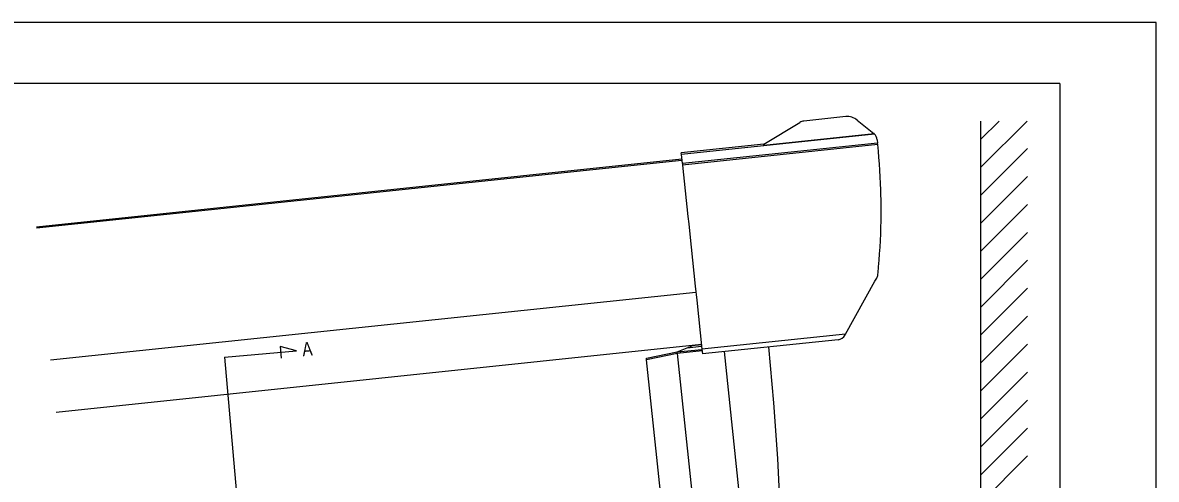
# Model space of a CAD drawing. Units: millimetres on the paper. Extents: x -420 to 420, y -297 to 297.
# Drawn here: x 56.6 to 420.5, y 150.3 to 297 of the extents above; entities that cross this region are included whole.
import ezdxf
from ezdxf.enums import TextEntityAlignment as Align

# ---------------------------------------------------------------- set-up
doc = ezdxf.new("R2010")
doc.units = ezdxf.units.MM
for name, color, linetype in [('0-2_USER1', 3, 'Continuous'), ('0-4_YKK_12', 2, 'Continuous'), ('0-5_YKK_13', 4, 'Continuous'), ('0-8_YKK_ZWAK', 7, 'Continuous'), ('0-9_YSS_K', 3, 'Continuous')]:
    doc.layers.add(name, color=color, linetype=linetype)
doc.styles.add('ＭＳ ゴシック', font='')
doc.styles.get('ＭＳ ゴシック').set_extended_font_data('MS Gothic')

msp = doc.modelspace()

# ---------------------------------------------------------------- linework, layer by layer
at = {"layer": '0-4_YKK_12'}
for p, q in [((61.048, 231.458), (268.197, 253.23)), ((61.093, 231.034), (268.241, 252.806)), ((272.709, 210.298), (65.561, 188.525)), ((274.468, 193.56), (67.32, 171.788)), ((121.369, 189.53), (135.398, 29.177))]:
    msp.add_line(p, q, dxfattribs=at)
msp.add_lwpolyline([(121.369, 189.53), (144.48, 191.552), (139.263, 192.998), (139.594, 189.223)], dxfattribs=at)
at = {"layer": '0-5_YKK_13'}
for p, q in [((320.823, 266.807), (307.34, 265.39)), ((324.492, 265.72), (329.799, 261.423)), ((330.035, 261.209), (268.043, 254.694)), ((329.957, 261.285), (294.556, 257.565)), ((294.509, 258.008), (267.987, 255.22)), ((268.043, 254.694), (267.987, 255.22)), ((331.06, 257.828), (268.405, 251.242)), ((331.06, 257.828), (331.011, 258.3)), ((268.356, 251.714), (268.405, 251.242)), ((268.405, 251.242), (270.145, 234.691)), ((270.145, 234.691), (270.391, 232.353)), ((270.391, 232.353), (270.742, 229.009)), ((270.742, 229.009), (272.491, 212.367)), ((331.348, 218.545), (331.349, 218.553)), ((330.175, 213.901), (330.751, 214.938)), ((272.491, 212.367), (272.492, 212.359)), ((272.492, 212.359), (272.962, 207.887)), ((320.762, 196.917), (330.175, 213.901)), ((272.962, 207.887), (274.625, 192.068)), ((320.762, 196.917), (274.625, 192.068)), ((320.631, 196.682), (320.762, 196.917)), ((269.881, 192.557), (271.487, 193.228)), ((269.881, 192.557), (274.522, 193.044)), ((274.47, 193.542), (271.487, 193.228)), ((318.321, 195.153), (274.782, 190.576)), ((256.83, 189.174), (266.671, 191.214)), ((266.723, 190.719), (256.882, 188.679)), ((266.671, 191.214), (274.627, 192.05)), ((274.679, 191.553), (266.723, 190.716)), ((266.723, 190.716), (266.723, 190.719)), ((266.723, 190.716), (272.054, 139.996)), ((274.625, 192.068), (274.782, 190.576)), ((281.743, 191.308), (290.892, 104.269)), ((256.882, 188.679), (256.83, 189.174)), ((262.109, 138.951), (256.882, 188.679))]:
    msp.add_line(p, q, dxfattribs=at)
for points in [[(294.556, 257.565), (294.509, 258.008), (306.108, 264.978)], [(330.895, 259.405), (331.011, 258.3), (268.356, 251.714), (268.043, 254.694)], [(266.671, 191.214), (269.881, 192.557), (274.522, 193.044)], [(266.723, 190.719), (266.713, 190.781), (266.708, 190.815), (266.695, 190.907), (266.684, 190.992), (266.68, 191.028), (266.676, 191.067), (266.667, 191.175), (266.667, 191.203)], [(299.757, 67.127), (300.318, 85.096), (300.521, 103.073), (300.364, 121.051), (299.848, 139.021), (298.971, 156.978), (297.746, 174.915), (296.115, 192.819)]]:
    msp.add_lwpolyline(points, dxfattribs=at)
for centre, radius, start, end in [((321.346, 261.834), 5, 51, 96), ((307.654, 262.406), 3, 96, 121), ((327.911, 259.091), 3, 47.00829, 51), ((327.911, 259.091), 3, 44.91872, 47.00829), ((327.91, 259.091), 3.001, 6.00886, 44.90986), ((130.167, 236.713), 202, 1.27412, 6), ((130.167, 236.713), 202, 0.60468, 1.27412), ((130.167, 236.713), 202, 359.64598, 0.60468), ((130.167, 236.713), 202, 354.84216, 359.64598), ((130.167, 236.713), 202, 354.13916, 354.83996), ((328.127, 216.392), 3, 331, 354.13916), ((318.007, 198.136), 3, 276, 331)]:
    msp.add_arc(centre, radius, start, end, dxfattribs=at)
at = {"layer": '0-8_YKK_ZWAK'}
for q in [(-390.498, 277.5), (389.502, -252.5)]:
    msp.add_line((389.502, 277.5), q, dxfattribs=at)
msp.add_lwpolyline([(-420.5, -297), (420.5, -297), (420.5, 297), (-420.5, 297)], close=True, dxfattribs=at)
at = {"layer": '0-9_YSS_K'}
for p, q in [((364.199, 259.534), (370.057, 265.392)), ((364.199, 250.553), (379.037, 265.392)), ((364.199, -54.306), (364.199, 265.392)), ((364.199, 241.573), (379.199, 256.573)), ((364.199, 232.593), (379.199, 247.593)), ((364.199, 223.612), (379.199, 238.612)), ((364.199, 214.632), (379.199, 229.632)), ((364.199, 205.652), (379.199, 220.652)), ((364.199, 196.672), (379.199, 211.672)), ((364.199, 187.691), (379.199, 202.691)), ((364.199, 178.711), (379.199, 193.711)), ((364.199, 169.731), (379.199, 184.731)), ((364.199, 160.751), (379.199, 175.751)), ((364.199, 151.77), (379.199, 166.77)), ((364.199, 142.79), (379.199, 157.79))]:
    msp.add_line(p, q, dxfattribs=at)

# ---------------------------------------------------------------- texts
at = {"layer": '0-2_USER1', "style": 'ＭＳ ゴシック', "width": 0.8}
msp.add_text('Ａ', height=4.399, rotation=5.003, dxfattribs=at).set_placement((145.916, 188.445), align=Align.BOTTOM_LEFT)

doc.saveas('drawing.dxf')
